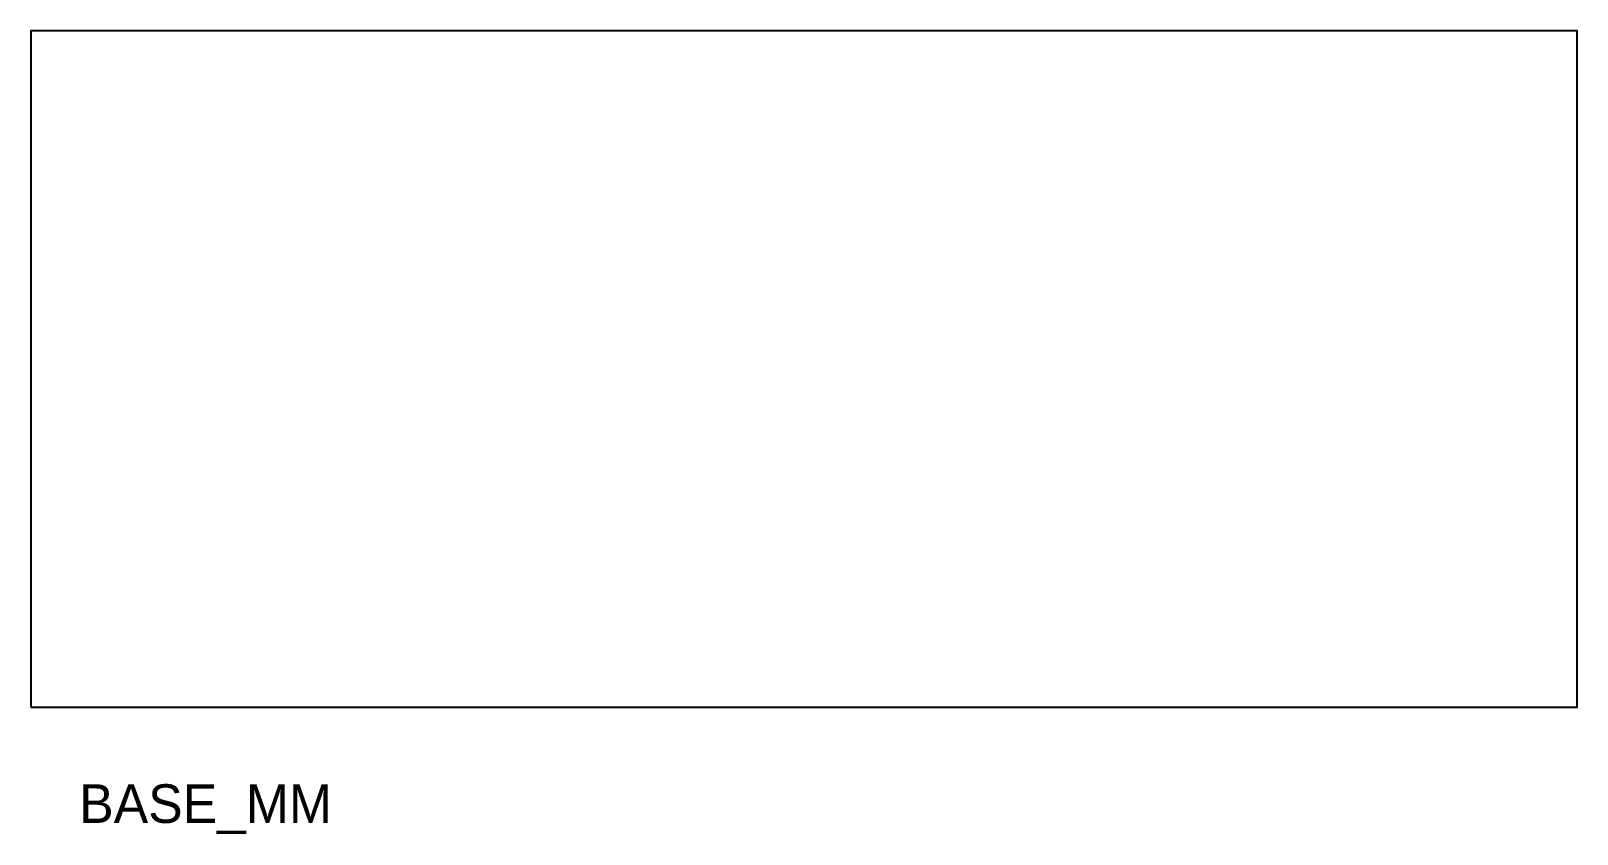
# Model space of a CAD drawing. Header units: metres. Extents: x 0 to 160, y -13 to 70.
import ezdxf

# ---------------------------------------------------------------- set-up
doc = ezdxf.new("R2010")
doc.units = ezdxf.units.M
doc.layers.add('ANNOTATION', color=7, linetype='Continuous')
doc.layers.add('OUTLINE', color=7, linetype='Continuous')

msp = doc.modelspace()

# ---------------------------------------------------------------- linework, layer by layer
at = {"layer": 'OUTLINE'}
msp.add_lwpolyline([(0, 0), (160, 0), (160, 70), (0, 70)], close=True, dxfattribs=at)

# ---------------------------------------------------------------- texts
at = {"layer": 'ANNOTATION'}
msp.add_text('BASE_MM', height=4, dxfattribs=at).set_placement((5, -12))

doc.saveas('drawing.dxf')
